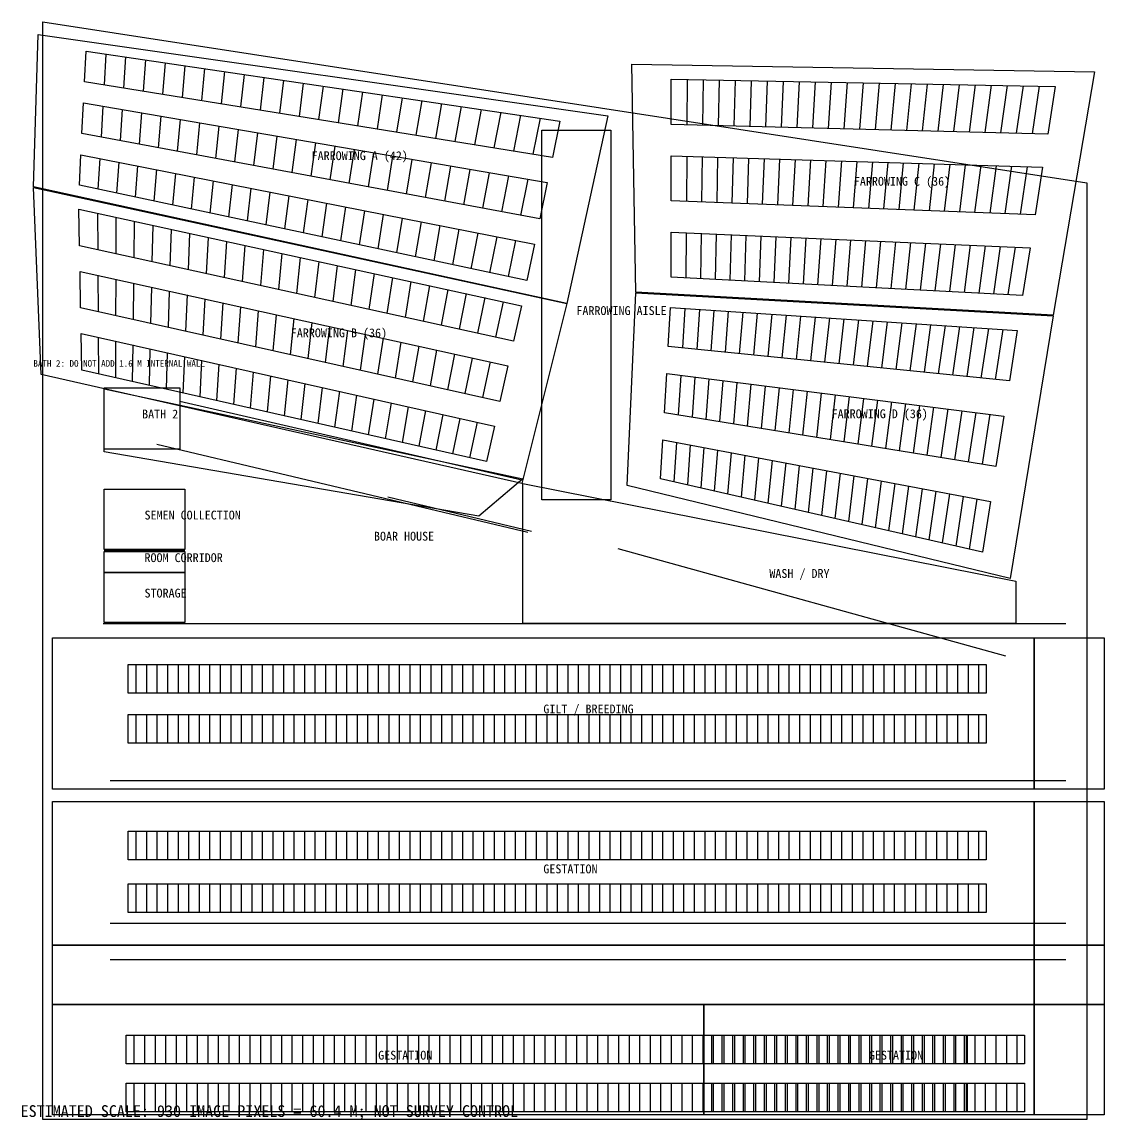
# Model space of a CAD drawing. Header units: metres. Extents: x 4 to 1071, y -628 to 659.
# Drawn here: x 4.1 to 77.5, y 3.8 to 78.3 of the extents above; entities that cross this region are included whole.
import ezdxf

# ---------------------------------------------------------------- set-up
doc = ezdxf.new("R2010")
doc.units = ezdxf.units.M
for name, color, linetype in [('CALIBRATION_NOTES', 1, 'Continuous'), ('FARROWING_SLOPE_REPAIR_V6919', 4, 'Continuous'), ('FARROWING_WALLS', 7, 'Continuous'), ('GESTATION_WALLS', 3, 'Continuous'), ('LABELS', 7, 'Continuous'), ('PASSAGES', 6, 'Continuous'), ('PEN_LAYOUT_REFERENCE', 9, 'Continuous'), ('ROOM_WALLS', 2, 'Continuous'), ('SITE_BOUNDARY', 8, 'Continuous')]:
    doc.layers.add(name, color=color, linetype=linetype)

msp = doc.modelspace()

# ---------------------------------------------------------------- linework, layer by layer
at = {"layer": 'FARROWING_SLOPE_REPAIR_V6919'}
for p, q in [((13.25184, 49.62944), (38.39136, 43.65312)), ((28.9072, 46.05664), (38.6512, 43.71808)), ((44.4976, 42.5488), (70.8064, 35.27328))]:
    msp.add_line(p, q, dxfattribs=at)
at = {"layer": 'FARROWING_WALLS'}
for points in [[(5.1957, 77.41591), (43.83871, 71.89548), (41.04602, 59.16602), (4.87097, 67.08946)], [(45.46237, 75.40258), (76.8314, 74.88301), (74.03871, 58.38667), (45.72215, 59.94538)], [(4.87097, 67.02452), (41.04602, 59.16602), (37.99355, 46.95613), (5.39054, 54.36)], [(45.72215, 59.88043), (74.03871, 58.32172), (71.11613, 40.52645), (45.13763, 46.82624)]]:
    msp.add_lwpolyline(points, close=True, dxfattribs=at)
at = {"layer": 'GESTATION_WALLS'}
for points in [[(9.61204, 37.47398), (74.88301, 37.47398)], [(10.06667, 26.8228), (74.88301, 26.8228)], [(10.06667, 17.14581), (74.88301, 17.14581)], [(10.06667, 14.67785), (74.88301, 14.67785)]]:
    msp.add_lwpolyline(points, dxfattribs=at)
for points in [[(6.16989, 36.49978), (72.73978, 36.49978), (72.73978, 26.23828), (6.16989, 26.23828)], [(6.16989, 25.39398), (72.73978, 25.39398), (72.73978, 15.65204), (6.16989, 15.65204)], [(6.16989, 11.62538), (50.33333, 11.62538), (50.33333, 4.15656), (6.16989, 4.15656)], [(50.33333, 11.62538), (72.73978, 11.62538), (72.73978, 4.15656), (50.33333, 4.15656)]]:
    msp.add_lwpolyline(points, close=True, dxfattribs=at)
at = {"layer": 'PASSAGES'}
for points in [[(39.35742, 70.92129), (44.03355, 70.92129), (44.03355, 45.85204), (39.35742, 45.85204)], [(38.05849, 46.95613), (71.50581, 40.33161), (71.50581, 37.47398), (38.05849, 37.47398)], [(72.73978, 36.49978), (77.48086, 36.49978), (77.48086, 26.23828), (72.73978, 26.23828)], [(72.73978, 25.39398), (77.48086, 25.39398), (77.48086, 15.65204), (72.73978, 15.65204)], [(6.16989, 15.65204), (72.73978, 15.65204), (72.73978, 11.62538), (6.16989, 11.62538)], [(72.73978, 11.62538), (77.48086, 11.62538), (77.48086, 4.15656), (72.73978, 4.15656)]]:
    msp.add_lwpolyline(points, close=True, dxfattribs=at)
for points in [[(9.67699, 42.34495), (15.13247, 42.34495)], [(9.67699, 40.91613), (15.13247, 40.91613)]]:
    msp.add_lwpolyline(points, dxfattribs=at)
at = {"layer": 'PEN_LAYOUT_REFERENCE'}
for p, q in [((9.78552, 76.08237), (9.66351, 73.99489)), ((11.12454, 75.88501), (10.98564, 73.78109)), ((12.46355, 75.68765), (12.30777, 73.56729)), ((13.80257, 75.49029), (13.6299, 73.35348)), ((15.14159, 75.29293), (14.95203, 73.13968)), ((16.4806, 75.09557), (16.27416, 72.92588)), ((17.81962, 74.89821), (17.59629, 72.71208)), ((19.15864, 74.70085), (18.91842, 72.49828)), ((20.49765, 74.50349), (20.24055, 72.28447)), ((21.83667, 74.30613), (21.56268, 72.07067)), ((23.17569, 74.10877), (22.88481, 71.85687)), ((24.5147, 73.91141), (24.20694, 71.64307)), ((49.21341, 74.3535), (49.19259, 71.2891)), ((50.29806, 74.33313), (50.25636, 71.26163)), ((51.38272, 74.31277), (51.32012, 71.23415)), ((52.46737, 74.2924), (52.38389, 71.20667)), ((53.55203, 74.27203), (53.44766, 71.1792)), ((54.63668, 74.25167), (54.51143, 71.15172)), ((55.72134, 74.2313), (55.5752, 71.12424)), ((56.80599, 74.21094), (56.63897, 71.09677)), ((57.89065, 74.19057), (57.70274, 71.06929)), ((58.9753, 74.1702), (58.76651, 71.04181)), ((60.05996, 74.14984), (59.83027, 71.01434)), ((61.14461, 74.12947), (60.89404, 70.98686)), ((62.22927, 74.1091), (61.95781, 70.95938)), ((63.31392, 74.08874), (63.02158, 70.93191)), ((64.39858, 74.06837), (64.08535, 70.90443)), ((65.48323, 74.048), (65.14912, 70.87695)), ((66.56789, 74.02764), (66.21289, 70.84948)), ((67.65254, 74.00727), (67.27666, 70.822)), ((68.7372, 73.9869), (68.34042, 70.79452)), ((69.82185, 73.96654), (69.40419, 70.76705)), ((70.90651, 73.94617), (70.46796, 70.73957)), ((71.99116, 73.92581), (71.53173, 70.71209)), ((73.07582, 73.90544), (72.5955, 70.68462)), ((25.85372, 73.71405), (25.52907, 71.42926)), ((27.19274, 73.51669), (26.8512, 71.21546)), ((28.53175, 73.31933), (28.17333, 71.00166)), ((29.87077, 73.12197), (29.49546, 70.78786)), ((9.57873, 72.54427), (9.45672, 70.45679)), ((10.88912, 72.31904), (10.75023, 70.21512)), ((31.20979, 72.92461), (30.81759, 70.57406)), ((32.5488, 72.72725), (32.13972, 70.36025)), ((33.88782, 72.52989), (33.46185, 70.14645)), ((35.22684, 72.33253), (34.78398, 69.93265)), ((12.19952, 72.09381), (12.04374, 69.97345)), ((13.50991, 71.86858), (13.33725, 69.73178)), ((14.82031, 71.64336), (14.63076, 69.49011)), ((36.56585, 72.13517), (36.10611, 69.71885)), ((37.90487, 71.93781), (37.42824, 69.50505)), ((39.24389, 71.74045), (38.75037, 69.29124)), ((16.1307, 71.41813), (15.92427, 69.24843)), ((17.4411, 71.1929), (17.21777, 69.00676)), ((18.7515, 70.96767), (18.51128, 68.76509)), ((20.06189, 70.74244), (19.80479, 68.52342)), ((21.37229, 70.51721), (21.0983, 68.28175)), ((22.68268, 70.29199), (22.39181, 68.04008)), ((23.99308, 70.06676), (23.68532, 67.79841)), ((25.30347, 69.84153), (24.97883, 67.55674)), ((26.61387, 69.6163), (26.27233, 67.31507)), ((27.92426, 69.39107), (27.56584, 67.0734)), ((9.37194, 69.00616), (9.24993, 66.91868)), ((10.65371, 68.75307), (10.51482, 66.64914)), ((29.23466, 69.16585), (28.85935, 66.83173)), ((30.54505, 68.94062), (30.15286, 66.59006)), ((31.85545, 68.71539), (31.44637, 66.34839)), ((49.17812, 69.15961), (49.15729, 66.09521)), ((50.22737, 69.12719), (50.18566, 66.05568)), ((51.27663, 69.09477), (51.21403, 66.01615)), ((52.32588, 69.06235), (52.2424, 65.97662)), ((53.37514, 69.02994), (53.27077, 65.9371)), ((54.42439, 68.99752), (54.29914, 65.89757)), ((55.47364, 68.9651), (55.32751, 65.85804)), ((56.5229, 68.93268), (56.35587, 65.81851)), ((57.57215, 68.90027), (57.38424, 65.77899)), ((58.62141, 68.86785), (58.41261, 65.73946)), ((59.67066, 68.83543), (59.44098, 65.69993)), ((60.71992, 68.80301), (60.46935, 65.6604)), ((61.76917, 68.77059), (61.49772, 65.62087)), ((62.81843, 68.73818), (62.52609, 65.58135)), ((63.86768, 68.70576), (63.55445, 65.54182)), ((64.91694, 68.67334), (64.58282, 65.50229)), ((65.96619, 68.64092), (65.61119, 65.46276)), ((67.01545, 68.60851), (66.63956, 65.42324)), ((68.0647, 68.57609), (67.66793, 65.38371)), ((69.11396, 68.54367), (68.6963, 65.34418)), ((70.16321, 68.51125), (69.72467, 65.30465)), ((11.93549, 68.49997), (11.77971, 66.37961)), ((13.21726, 68.24688), (13.04459, 66.11007)), ((14.49903, 67.99378), (14.30948, 65.84053)), ((33.16584, 68.49016), (32.73988, 66.10672)), ((34.47624, 68.26493), (34.03339, 65.86505)), ((35.78663, 68.0397), (35.32689, 65.62338)), ((37.09703, 67.81448), (36.6204, 65.38171)), ((71.21246, 68.47884), (70.75303, 65.26513)), ((72.26172, 68.44642), (71.7814, 65.2256)), ((15.78081, 67.74068), (15.57437, 65.57099)), ((17.06258, 67.48759), (16.83925, 65.30145)), ((18.34435, 67.23449), (18.10414, 65.03191)), ((38.40742, 67.58925), (37.91391, 65.14004)), ((19.62613, 66.98139), (19.36903, 64.76237)), ((20.9079, 66.7283), (20.63392, 64.49283)), ((22.18968, 66.4752), (21.8988, 64.2233)), ((23.47145, 66.2221), (23.16369, 63.95376)), ((24.75322, 65.96901), (24.42858, 63.68422)), ((26.035, 65.71591), (25.69346, 63.41468)), ((9.21024, 65.2845), (9.22827, 62.80452)), ((10.46096, 65.01209), (10.45455, 62.53522)), ((27.31677, 65.46281), (26.95835, 63.14514)), ((28.59854, 65.20972), (28.22324, 62.8756)), ((29.88032, 64.95662), (29.48813, 62.60606)), ((11.71168, 64.73968), (11.68083, 62.26592)), ((12.9624, 64.46727), (12.90711, 61.99663)), ((14.21312, 64.19486), (14.13338, 61.72733)), ((31.16209, 64.70353), (30.75301, 62.33653)), ((32.44387, 64.45043), (32.0179, 62.06699)), ((33.72564, 64.19733), (33.28279, 61.79745)), ((15.46384, 63.92246), (15.35966, 61.45803)), ((16.71456, 63.65005), (16.58594, 61.18873)), ((17.96528, 63.37764), (17.81222, 60.91944)), ((35.00741, 63.94424), (34.54767, 61.52791)), ((36.28919, 63.69114), (35.81256, 61.25837)), ((37.57096, 63.43804), (37.07745, 60.98883)), ((49.14282, 63.96571), (49.122, 60.90131)), ((50.15668, 63.92124), (50.11497, 60.84973)), ((51.17053, 63.87677), (51.10794, 60.79816)), ((52.18439, 63.8323), (52.10091, 60.74658)), ((53.19824, 63.78784), (53.09388, 60.695)), ((54.2121, 63.74337), (54.08684, 60.64342)), ((55.22595, 63.6989), (55.07981, 60.59184)), ((56.23981, 63.65443), (56.07278, 60.54026)), ((57.25366, 63.60996), (57.06575, 60.48868)), ((58.26751, 63.56549), (58.05872, 60.4371)), ((59.28137, 63.52102), (59.05169, 60.38552)), ((60.29522, 63.47656), (60.04465, 60.33395)), ((61.30908, 63.43209), (61.03762, 60.28237)), ((62.32293, 63.38762), (62.03059, 60.23079)), ((63.33679, 63.34315), (63.02356, 60.17921)), ((64.35064, 63.29868), (64.01653, 60.12763)), ((19.216, 63.10523), (19.0385, 60.65014)), ((20.46672, 62.83282), (20.26478, 60.38084)), ((21.71744, 62.56041), (21.49105, 60.11154)), ((65.3645, 63.25421), (65.0095, 60.07605)), ((66.37835, 63.20974), (66.00246, 60.02447)), ((67.39221, 63.16527), (66.99543, 59.97289)), ((68.40606, 63.12081), (67.9884, 59.92131)), ((69.41991, 63.07634), (68.98137, 59.86974)), ((70.43377, 63.03187), (69.97434, 59.81816)), ((71.44762, 62.9874), (70.96731, 59.76658)), ((22.96816, 62.288), (22.71733, 59.84224)), ((24.21888, 62.0156), (23.94361, 59.57295)), ((9.2408, 61.08115), (9.25883, 58.60117)), ((25.4696, 61.74319), (25.16989, 59.30365)), ((26.72032, 61.47078), (26.39617, 59.03435)), ((27.97104, 61.19837), (27.62245, 58.76505)), ((10.45009, 60.81401), (10.44368, 58.33714)), ((11.65939, 60.54687), (11.62853, 58.07312)), ((29.22176, 60.92596), (28.84872, 58.49576)), ((30.47248, 60.65355), (30.075, 58.22646)), ((31.72319, 60.38115), (31.30128, 57.95716)), ((12.86868, 60.27974), (12.81339, 57.80909)), ((14.07797, 60.0126), (13.99824, 57.54507)), ((15.28727, 59.74547), (15.18309, 57.28104)), ((32.97391, 60.10874), (32.52756, 57.68786)), ((34.22463, 59.83633), (33.75384, 57.41857)), ((16.49656, 59.47833), (16.36794, 57.01702)), ((17.70586, 59.21119), (17.5528, 56.75299)), ((18.91515, 58.94406), (18.73765, 56.48896)), ((35.47535, 59.56392), (34.98012, 57.14927)), ((36.72607, 59.29151), (36.20639, 56.87997)), ((49.05948, 58.83097), (48.88944, 56.15195)), ((20.12444, 58.67692), (19.9225, 56.22494)), ((21.33374, 58.40979), (21.10735, 55.96091)), ((22.54303, 58.14265), (22.29221, 55.69689)), ((50.03951, 58.7663), (49.85347, 56.05484)), ((51.01954, 58.70162), (50.8175, 55.95772)), ((51.99957, 58.63694), (51.78153, 55.8606)), ((52.97959, 58.57227), (52.74557, 55.76349)), ((53.95962, 58.50759), (53.7096, 55.66637)), ((54.93965, 58.44291), (54.67363, 55.56925)), ((55.91968, 58.37824), (55.63766, 55.47214)), ((56.89971, 58.31356), (56.60169, 55.37502)), ((57.87974, 58.24888), (57.56572, 55.2779)), ((58.85976, 58.18421), (58.52975, 55.18078)), ((59.83979, 58.11953), (59.49378, 55.08367)), ((23.75232, 57.87551), (23.47706, 55.43286)), ((24.96162, 57.60838), (24.66191, 55.16884)), ((26.17091, 57.34124), (25.84676, 54.90481)), ((60.81982, 58.05485), (60.45781, 54.98655)), ((61.79985, 57.99017), (61.42184, 54.88943)), ((62.77988, 57.9255), (62.38587, 54.79232)), ((63.75991, 57.86082), (63.3499, 54.6952)), ((64.73994, 57.79614), (64.31393, 54.59808)), ((65.71996, 57.73147), (65.27796, 54.50096)), ((66.69999, 57.66679), (66.24199, 54.40385)), ((67.68002, 57.60211), (67.20602, 54.30673)), ((68.66005, 57.53744), (68.17005, 54.20961)), ((69.64008, 57.47276), (69.13408, 54.1125)), ((70.62011, 57.40808), (70.09812, 54.01538)), ((9.27136, 56.87779), (9.28938, 54.39782)), ((10.43922, 56.61593), (10.43281, 54.13906)), ((27.38021, 57.07411), (27.03162, 54.64079)), ((28.5895, 56.80697), (28.21647, 54.37676)), ((11.60709, 56.35407), (11.57624, 53.88031)), ((12.77496, 56.0922), (12.71966, 53.62156)), ((29.79879, 56.53983), (29.40132, 54.11274)), ((31.00809, 56.2727), (30.58617, 53.84871)), ((32.21738, 56.00556), (31.77103, 53.58469)), ((13.94283, 55.83034), (13.86309, 53.3628)), ((15.1107, 55.56847), (15.00652, 53.10405)), ((16.27856, 55.30661), (16.14994, 52.8453)), ((33.42667, 55.73843), (32.95588, 53.32066)), ((34.63597, 55.47129), (34.14073, 53.05664)), ((35.84526, 55.20415), (35.32558, 52.79261)), ((17.44643, 55.04475), (17.29337, 52.58654)), ((18.6143, 54.78288), (18.4368, 52.32779)), ((19.78217, 54.52102), (19.58023, 52.06904)), ((20.95004, 54.25916), (20.72365, 51.81029)), ((22.1179, 53.99729), (21.86708, 51.55153)), ((23.28577, 53.73543), (23.01051, 51.29278)), ((48.77128, 54.29026), (48.60124, 51.61124)), ((49.7242, 54.1706), (49.53816, 51.45914)), ((50.67711, 54.05094), (50.47508, 51.30704)), ((51.63002, 53.93128), (51.41199, 51.15494)), ((52.58294, 53.81162), (52.34891, 51.00284)), ((53.53585, 53.69196), (53.28582, 50.85074)), ((24.45364, 53.47357), (24.15393, 51.03403)), ((25.62151, 53.2117), (25.29736, 50.77527)), ((26.78938, 52.94984), (26.44079, 50.51652)), ((54.48876, 53.5723), (54.22274, 50.69864)), ((55.44168, 53.45264), (55.15965, 50.54654)), ((56.39459, 53.33298), (56.09657, 50.39444)), ((57.3475, 53.21332), (57.03348, 50.24234)), ((58.30042, 53.09366), (57.9704, 50.09024)), ((59.25333, 52.974), (58.90731, 49.93814)), ((27.95724, 52.68797), (27.58421, 50.25777)), ((29.12511, 52.42611), (28.72764, 49.99902)), ((30.29298, 52.16425), (29.87107, 49.74026)), ((60.20624, 52.85434), (59.84423, 49.78604)), ((61.15916, 52.73468), (60.78115, 49.63394)), ((62.11207, 52.61502), (61.71806, 49.48184)), ((63.06498, 52.49536), (62.65498, 49.32974)), ((64.0179, 52.3757), (63.59189, 49.17764)), ((64.97081, 52.25604), (64.52881, 49.02554)), ((65.92372, 52.13638), (65.46572, 48.87344)), ((31.46085, 51.90238), (31.01449, 49.48151)), ((32.62872, 51.64052), (32.15792, 49.22276)), ((66.87664, 52.01672), (66.40264, 48.72134)), ((67.82955, 51.89706), (67.33955, 48.56924)), ((68.78246, 51.7774), (68.27647, 48.41713)), ((69.73538, 51.65774), (69.21339, 48.26503)), ((33.79658, 51.37866), (33.30135, 48.964)), ((34.96445, 51.11679), (34.44477, 48.70525)), ((48.48308, 49.74955), (48.31305, 47.07053)), ((49.40888, 49.57491), (49.22285, 46.86345)), ((50.33468, 49.40026), (50.13265, 46.65636)), ((51.26048, 49.22562), (51.04245, 46.44928)), ((52.18628, 49.05098), (51.95225, 46.2422)), ((53.11207, 48.87633), (52.86205, 46.03511)), ((54.03787, 48.70169), (53.77185, 45.82803)), ((54.96367, 48.52705), (54.68165, 45.62095)), ((55.88947, 48.3524), (55.59145, 45.41386)), ((56.81527, 48.17776), (56.50125, 45.20678)), ((57.74107, 48.00312), (57.41105, 44.99969)), ((58.66686, 47.82847), (58.32085, 44.79261)), ((59.59266, 47.65383), (59.23065, 44.58553)), ((60.51846, 47.47919), (60.14045, 44.37844)), ((61.44426, 47.30454), (61.05025, 44.17136)), ((62.37006, 47.1299), (61.96005, 43.96428)), ((63.29586, 46.95525), (62.86985, 43.75719)), ((64.22165, 46.78061), (63.77965, 43.55011)), ((65.14745, 46.60597), (64.68945, 43.34302)), ((66.07325, 46.43132), (65.59925, 43.13594)), ((66.99905, 46.25668), (66.50905, 42.92886)), ((67.92485, 46.08204), (67.41885, 42.72177)), ((68.85065, 45.90739), (68.32865, 42.51469)), ((11.82022, 34.68129), (11.82022, 32.7329)), ((12.53462, 34.68129), (12.53462, 32.7329)), ((13.24903, 34.68129), (13.24903, 32.7329)), ((13.96344, 34.68129), (13.96344, 32.7329)), ((14.67785, 34.68129), (14.67785, 32.7329)), ((15.39226, 34.68129), (15.39226, 32.7329)), ((16.10667, 34.68129), (16.10667, 32.7329)), ((16.82108, 34.68129), (16.82108, 32.7329)), ((17.53548, 34.68129), (17.53548, 32.7329)), ((18.24989, 34.68129), (18.24989, 32.7329)), ((18.9643, 34.68129), (18.9643, 32.7329)), ((19.67871, 34.68129), (19.67871, 32.7329)), ((20.39312, 34.68129), (20.39312, 32.7329)), ((21.10753, 34.68129), (21.10753, 32.7329)), ((21.82194, 34.68129), (21.82194, 32.7329)), ((22.53634, 34.68129), (22.53634, 32.7329)), ((23.25075, 34.68129), (23.25075, 32.7329)), ((23.96516, 34.68129), (23.96516, 32.7329)), ((24.67957, 34.68129), (24.67957, 32.7329)), ((25.39398, 34.68129), (25.39398, 32.7329)), ((26.10839, 34.68129), (26.10839, 32.7329)), ((26.8228, 34.68129), (26.8228, 32.7329)), ((27.5372, 34.68129), (27.5372, 32.7329)), ((28.25161, 34.68129), (28.25161, 32.7329)), ((28.96602, 34.68129), (28.96602, 32.7329)), ((29.68043, 34.68129), (29.68043, 32.7329)), ((30.39484, 34.68129), (30.39484, 32.7329)), ((31.10925, 34.68129), (31.10925, 32.7329)), ((31.82366, 34.68129), (31.82366, 32.7329)), ((32.53806, 34.68129), (32.53806, 32.7329)), ((33.25247, 34.68129), (33.25247, 32.7329)), ((33.96688, 34.68129), (33.96688, 32.7329)), ((34.68129, 34.68129), (34.68129, 32.7329)), ((35.3957, 34.68129), (35.3957, 32.7329)), ((36.11011, 34.68129), (36.11011, 32.7329)), ((36.82452, 34.68129), (36.82452, 32.7329)), ((37.53892, 34.68129), (37.53892, 32.7329)), ((38.25333, 34.68129), (38.25333, 32.7329)), ((38.96774, 34.68129), (38.96774, 32.7329)), ((39.68215, 34.68129), (39.68215, 32.7329)), ((40.39656, 34.68129), (40.39656, 32.7329)), ((41.11097, 34.68129), (41.11097, 32.7329)), ((41.82538, 34.68129), (41.82538, 32.7329)), ((42.53978, 34.68129), (42.53978, 32.7329)), ((43.25419, 34.68129), (43.25419, 32.7329)), ((43.9686, 34.68129), (43.9686, 32.7329)), ((44.68301, 34.68129), (44.68301, 32.7329)), ((45.39742, 34.68129), (45.39742, 32.7329)), ((46.11183, 34.68129), (46.11183, 32.7329)), ((46.82624, 34.68129), (46.82624, 32.7329)), ((47.54065, 34.68129), (47.54065, 32.7329)), ((48.25505, 34.68129), (48.25505, 32.7329)), ((48.96946, 34.68129), (48.96946, 32.7329)), ((49.68387, 34.68129), (49.68387, 32.7329)), ((50.39828, 34.68129), (50.39828, 32.7329)), ((51.11269, 34.68129), (51.11269, 32.7329)), ((51.8271, 34.68129), (51.8271, 32.7329)), ((52.54151, 34.68129), (52.54151, 32.7329)), ((53.25591, 34.68129), (53.25591, 32.7329)), ((53.97032, 34.68129), (53.97032, 32.7329)), ((54.68473, 34.68129), (54.68473, 32.7329)), ((55.39914, 34.68129), (55.39914, 32.7329)), ((56.11355, 34.68129), (56.11355, 32.7329)), ((56.82796, 34.68129), (56.82796, 32.7329)), ((57.54237, 34.68129), (57.54237, 32.7329)), ((58.25677, 34.68129), (58.25677, 32.7329)), ((58.97118, 34.68129), (58.97118, 32.7329)), ((59.68559, 34.68129), (59.68559, 32.7329)), ((60.4, 34.68129), (60.4, 32.7329)), ((61.11441, 34.68129), (61.11441, 32.7329)), ((61.82882, 34.68129), (61.82882, 32.7329)), ((62.54323, 34.68129), (62.54323, 32.7329)), ((63.25763, 34.68129), (63.25763, 32.7329)), ((63.97204, 34.68129), (63.97204, 32.7329)), ((64.68645, 34.68129), (64.68645, 32.7329)), ((65.40086, 34.68129), (65.40086, 32.7329)), ((66.11527, 34.68129), (66.11527, 32.7329)), ((66.82968, 34.68129), (66.82968, 32.7329)), ((67.54409, 34.68129), (67.54409, 32.7329)), ((68.25849, 34.68129), (68.25849, 32.7329)), ((68.9729, 34.68129), (68.9729, 32.7329)), ((11.82022, 31.30409), (11.82022, 29.3557)), ((12.53462, 31.30409), (12.53462, 29.3557)), ((13.24903, 31.30409), (13.24903, 29.3557)), ((13.96344, 31.30409), (13.96344, 29.3557)), ((14.67785, 31.30409), (14.67785, 29.3557)), ((15.39226, 31.30409), (15.39226, 29.3557)), ((16.10667, 31.30409), (16.10667, 29.3557)), ((16.82108, 31.30409), (16.82108, 29.3557)), ((17.53548, 31.30409), (17.53548, 29.3557)), ((18.24989, 31.30409), (18.24989, 29.3557)), ((18.9643, 31.30409), (18.9643, 29.3557)), ((19.67871, 31.30409), (19.67871, 29.3557)), ((20.39312, 31.30409), (20.39312, 29.3557)), ((21.10753, 31.30409), (21.10753, 29.3557)), ((21.82194, 31.30409), (21.82194, 29.3557)), ((22.53634, 31.30409), (22.53634, 29.3557)), ((23.25075, 31.30409), (23.25075, 29.3557)), ((23.96516, 31.30409), (23.96516, 29.3557)), ((24.67957, 31.30409), (24.67957, 29.3557)), ((25.39398, 31.30409), (25.39398, 29.3557)), ((26.10839, 31.30409), (26.10839, 29.3557)), ((26.8228, 31.30409), (26.8228, 29.3557)), ((27.5372, 31.30409), (27.5372, 29.3557)), ((28.25161, 31.30409), (28.25161, 29.3557)), ((28.96602, 31.30409), (28.96602, 29.3557)), ((29.68043, 31.30409), (29.68043, 29.3557)), ((30.39484, 31.30409), (30.39484, 29.3557)), ((31.10925, 31.30409), (31.10925, 29.3557)), ((31.82366, 31.30409), (31.82366, 29.3557)), ((32.53806, 31.30409), (32.53806, 29.3557)), ((33.25247, 31.30409), (33.25247, 29.3557)), ((33.96688, 31.30409), (33.96688, 29.3557)), ((34.68129, 31.30409), (34.68129, 29.3557)), ((35.3957, 31.30409), (35.3957, 29.3557)), ((36.11011, 31.30409), (36.11011, 29.3557)), ((36.82452, 31.30409), (36.82452, 29.3557)), ((37.53892, 31.30409), (37.53892, 29.3557)), ((38.25333, 31.30409), (38.25333, 29.3557)), ((38.96774, 31.30409), (38.96774, 29.3557)), ((39.68215, 31.30409), (39.68215, 29.3557)), ((40.39656, 31.30409), (40.39656, 29.3557)), ((41.11097, 31.30409), (41.11097, 29.3557)), ((41.82538, 31.30409), (41.82538, 29.3557)), ((42.53978, 31.30409), (42.53978, 29.3557)), ((43.25419, 31.30409), (43.25419, 29.3557)), ((43.9686, 31.30409), (43.9686, 29.3557)), ((44.68301, 31.30409), (44.68301, 29.3557)), ((45.39742, 31.30409), (45.39742, 29.3557)), ((46.11183, 31.30409), (46.11183, 29.3557)), ((46.82624, 31.30409), (46.82624, 29.3557)), ((47.54065, 31.30409), (47.54065, 29.3557)), ((48.25505, 31.30409), (48.25505, 29.3557)), ((48.96946, 31.30409), (48.96946, 29.3557)), ((49.68387, 31.30409), (49.68387, 29.3557)), ((50.39828, 31.30409), (50.39828, 29.3557)), ((51.11269, 31.30409), (51.11269, 29.3557)), ((51.8271, 31.30409), (51.8271, 29.3557)), ((52.54151, 31.30409), (52.54151, 29.3557)), ((53.25591, 31.30409), (53.25591, 29.3557)), ((53.97032, 31.30409), (53.97032, 29.3557)), ((54.68473, 31.30409), (54.68473, 29.3557)), ((55.39914, 31.30409), (55.39914, 29.3557)), ((56.11355, 31.30409), (56.11355, 29.3557)), ((56.82796, 31.30409), (56.82796, 29.3557)), ((57.54237, 31.30409), (57.54237, 29.3557)), ((58.25677, 31.30409), (58.25677, 29.3557)), ((58.97118, 31.30409), (58.97118, 29.3557)), ((59.68559, 31.30409), (59.68559, 29.3557)), ((60.4, 31.30409), (60.4, 29.3557)), ((61.11441, 31.30409), (61.11441, 29.3557)), ((61.82882, 31.30409), (61.82882, 29.3557)), ((62.54323, 31.30409), (62.54323, 29.3557)), ((63.25763, 31.30409), (63.25763, 29.3557)), ((63.97204, 31.30409), (63.97204, 29.3557)), ((64.68645, 31.30409), (64.68645, 29.3557)), ((65.40086, 31.30409), (65.40086, 29.3557)), ((66.11527, 31.30409), (66.11527, 29.3557)), ((66.82968, 31.30409), (66.82968, 29.3557)), ((67.54409, 31.30409), (67.54409, 29.3557)), ((68.25849, 31.30409), (68.25849, 29.3557)), ((68.9729, 31.30409), (68.9729, 29.3557)), ((11.82022, 23.38065), (11.82022, 21.43226)), ((12.53462, 23.38065), (12.53462, 21.43226)), ((13.24903, 23.38065), (13.24903, 21.43226)), ((13.96344, 23.38065), (13.96344, 21.43226)), ((14.67785, 23.38065), (14.67785, 21.43226)), ((15.39226, 23.38065), (15.39226, 21.43226)), ((16.10667, 23.38065), (16.10667, 21.43226)), ((16.82108, 23.38065), (16.82108, 21.43226)), ((17.53548, 23.38065), (17.53548, 21.43226)), ((18.24989, 23.38065), (18.24989, 21.43226)), ((18.9643, 23.38065), (18.9643, 21.43226)), ((19.67871, 23.38065), (19.67871, 21.43226)), ((20.39312, 23.38065), (20.39312, 21.43226)), ((21.10753, 23.38065), (21.10753, 21.43226)), ((21.82194, 23.38065), (21.82194, 21.43226)), ((22.53634, 23.38065), (22.53634, 21.43226)), ((23.25075, 23.38065), (23.25075, 21.43226)), ((23.96516, 23.38065), (23.96516, 21.43226)), ((24.67957, 23.38065), (24.67957, 21.43226)), ((25.39398, 23.38065), (25.39398, 21.43226)), ((26.10839, 23.38065), (26.10839, 21.43226)), ((26.8228, 23.38065), (26.8228, 21.43226)), ((27.5372, 23.38065), (27.5372, 21.43226)), ((28.25161, 23.38065), (28.25161, 21.43226)), ((28.96602, 23.38065), (28.96602, 21.43226)), ((29.68043, 23.38065), (29.68043, 21.43226)), ((30.39484, 23.38065), (30.39484, 21.43226)), ((31.10925, 23.38065), (31.10925, 21.43226)), ((31.82366, 23.38065), (31.82366, 21.43226)), ((32.53806, 23.38065), (32.53806, 21.43226)), ((33.25247, 23.38065), (33.25247, 21.43226)), ((33.96688, 23.38065), (33.96688, 21.43226)), ((34.68129, 23.38065), (34.68129, 21.43226)), ((35.3957, 23.38065), (35.3957, 21.43226)), ((36.11011, 23.38065), (36.11011, 21.43226)), ((36.82452, 23.38065), (36.82452, 21.43226)), ((37.53892, 23.38065), (37.53892, 21.43226)), ((38.25333, 23.38065), (38.25333, 21.43226)), ((38.96774, 23.38065), (38.96774, 21.43226)), ((39.68215, 23.38065), (39.68215, 21.43226)), ((40.39656, 23.38065), (40.39656, 21.43226)), ((41.11097, 23.38065), (41.11097, 21.43226)), ((41.82538, 23.38065), (41.82538, 21.43226)), ((42.53978, 23.38065), (42.53978, 21.43226)), ((43.25419, 23.38065), (43.25419, 21.43226)), ((43.9686, 23.38065), (43.9686, 21.43226)), ((44.68301, 23.38065), (44.68301, 21.43226)), ((45.39742, 23.38065), (45.39742, 21.43226)), ((46.11183, 23.38065), (46.11183, 21.43226)), ((46.82624, 23.38065), (46.82624, 21.43226)), ((47.54065, 23.38065), (47.54065, 21.43226)), ((48.25505, 23.38065), (48.25505, 21.43226)), ((48.96946, 23.38065), (48.96946, 21.43226)), ((49.68387, 23.38065), (49.68387, 21.43226)), ((50.39828, 23.38065), (50.39828, 21.43226)), ((51.11269, 23.38065), (51.11269, 21.43226)), ((51.8271, 23.38065), (51.8271, 21.43226)), ((52.54151, 23.38065), (52.54151, 21.43226)), ((53.25591, 23.38065), (53.25591, 21.43226)), ((53.97032, 23.38065), (53.97032, 21.43226)), ((54.68473, 23.38065), (54.68473, 21.43226)), ((55.39914, 23.38065), (55.39914, 21.43226)), ((56.11355, 23.38065), (56.11355, 21.43226)), ((56.82796, 23.38065), (56.82796, 21.43226)), ((57.54237, 23.38065), (57.54237, 21.43226)), ((58.25677, 23.38065), (58.25677, 21.43226)), ((58.97118, 23.38065), (58.97118, 21.43226)), ((59.68559, 23.38065), (59.68559, 21.43226)), ((60.4, 23.38065), (60.4, 21.43226)), ((61.11441, 23.38065), (61.11441, 21.43226)), ((61.82882, 23.38065), (61.82882, 21.43226)), ((62.54323, 23.38065), (62.54323, 21.43226)), ((63.25763, 23.38065), (63.25763, 21.43226)), ((63.97204, 23.38065), (63.97204, 21.43226)), ((64.68645, 23.38065), (64.68645, 21.43226)), ((65.40086, 23.38065), (65.40086, 21.43226)), ((66.11527, 23.38065), (66.11527, 21.43226)), ((66.82968, 23.38065), (66.82968, 21.43226)), ((67.54409, 23.38065), (67.54409, 21.43226)), ((68.25849, 23.38065), (68.25849, 21.43226)), ((68.9729, 23.38065), (68.9729, 21.43226)), ((11.82022, 19.8086), (11.82022, 17.86022)), ((12.53462, 19.8086), (12.53462, 17.86022)), ((13.24903, 19.8086), (13.24903, 17.86022)), ((13.96344, 19.8086), (13.96344, 17.86022)), ((14.67785, 19.8086), (14.67785, 17.86022)), ((15.39226, 19.8086), (15.39226, 17.86022)), ((16.10667, 19.8086), (16.10667, 17.86022)), ((16.82108, 19.8086), (16.82108, 17.86022)), ((17.53548, 19.8086), (17.53548, 17.86022)), ((18.24989, 19.8086), (18.24989, 17.86022)), ((18.9643, 19.8086), (18.9643, 17.86022)), ((19.67871, 19.8086), (19.67871, 17.86022)), ((20.39312, 19.8086), (20.39312, 17.86022)), ((21.10753, 19.8086), (21.10753, 17.86022)), ((21.82194, 19.8086), (21.82194, 17.86022)), ((22.53634, 19.8086), (22.53634, 17.86022)), ((23.25075, 19.8086), (23.25075, 17.86022)), ((23.96516, 19.8086), (23.96516, 17.86022)), ((24.67957, 19.8086), (24.67957, 17.86022)), ((25.39398, 19.8086), (25.39398, 17.86022)), ((26.10839, 19.8086), (26.10839, 17.86022)), ((26.8228, 19.8086), (26.8228, 17.86022)), ((27.5372, 19.8086), (27.5372, 17.86022)), ((28.25161, 19.8086), (28.25161, 17.86022)), ((28.96602, 19.8086), (28.96602, 17.86022)), ((29.68043, 19.8086), (29.68043, 17.86022)), ((30.39484, 19.8086), (30.39484, 17.86022)), ((31.10925, 19.8086), (31.10925, 17.86022)), ((31.82366, 19.8086), (31.82366, 17.86022)), ((32.53806, 19.8086), (32.53806, 17.86022)), ((33.25247, 19.8086), (33.25247, 17.86022)), ((33.96688, 19.8086), (33.96688, 17.86022)), ((34.68129, 19.8086), (34.68129, 17.86022)), ((35.3957, 19.8086), (35.3957, 17.86022)), ((36.11011, 19.8086), (36.11011, 17.86022)), ((36.82452, 19.8086), (36.82452, 17.86022)), ((37.53892, 19.8086), (37.53892, 17.86022)), ((38.25333, 19.8086), (38.25333, 17.86022)), ((38.96774, 19.8086), (38.96774, 17.86022)), ((39.68215, 19.8086), (39.68215, 17.86022)), ((40.39656, 19.8086), (40.39656, 17.86022)), ((41.11097, 19.8086), (41.11097, 17.86022)), ((41.82538, 19.8086), (41.82538, 17.86022)), ((42.53978, 19.8086), (42.53978, 17.86022)), ((43.25419, 19.8086), (43.25419, 17.86022)), ((43.9686, 19.8086), (43.9686, 17.86022)), ((44.68301, 19.8086), (44.68301, 17.86022)), ((45.39742, 19.8086), (45.39742, 17.86022)), ((46.11183, 19.8086), (46.11183, 17.86022)), ((46.82624, 19.8086), (46.82624, 17.86022)), ((47.54065, 19.8086), (47.54065, 17.86022)), ((48.25505, 19.8086), (48.25505, 17.86022)), ((48.96946, 19.8086), (48.96946, 17.86022)), ((49.68387, 19.8086), (49.68387, 17.86022)), ((50.39828, 19.8086), (50.39828, 17.86022)), ((51.11269, 19.8086), (51.11269, 17.86022)), ((51.8271, 19.8086), (51.8271, 17.86022)), ((52.54151, 19.8086), (52.54151, 17.86022)), ((53.25591, 19.8086), (53.25591, 17.86022)), ((53.97032, 19.8086), (53.97032, 17.86022)), ((54.68473, 19.8086), (54.68473, 17.86022)), ((55.39914, 19.8086), (55.39914, 17.86022)), ((56.11355, 19.8086), (56.11355, 17.86022)), ((56.82796, 19.8086), (56.82796, 17.86022)), ((57.54237, 19.8086), (57.54237, 17.86022)), ((58.25677, 19.8086), (58.25677, 17.86022)), ((58.97118, 19.8086), (58.97118, 17.86022)), ((59.68559, 19.8086), (59.68559, 17.86022)), ((60.4, 19.8086), (60.4, 17.86022)), ((61.11441, 19.8086), (61.11441, 17.86022)), ((61.82882, 19.8086), (61.82882, 17.86022)), ((62.54323, 19.8086), (62.54323, 17.86022)), ((63.25763, 19.8086), (63.25763, 17.86022)), ((63.97204, 19.8086), (63.97204, 17.86022)), ((64.68645, 19.8086), (64.68645, 17.86022)), ((65.40086, 19.8086), (65.40086, 17.86022)), ((66.11527, 19.8086), (66.11527, 17.86022)), ((66.82968, 19.8086), (66.82968, 17.86022)), ((67.54409, 19.8086), (67.54409, 17.86022)), ((68.25849, 19.8086), (68.25849, 17.86022)), ((68.9729, 19.8086), (68.9729, 17.86022)), ((11.69032, 9.5471), (11.69032, 7.59871)), ((12.40473, 9.5471), (12.40473, 7.59871)), ((13.11914, 9.5471), (13.11914, 7.59871)), ((13.83355, 9.5471), (13.83355, 7.59871)), ((14.54796, 9.5471), (14.54796, 7.59871)), ((15.26237, 9.5471), (15.26237, 7.59871)), ((15.97677, 9.5471), (15.97677, 7.59871)), ((16.69118, 9.5471), (16.69118, 7.59871)), ((17.40559, 9.5471), (17.40559, 7.59871)), ((18.12, 9.5471), (18.12, 7.59871)), ((18.83441, 9.5471), (18.83441, 7.59871)), ((19.54882, 9.5471), (19.54882, 7.59871)), ((20.26323, 9.5471), (20.26323, 7.59871)), ((20.97763, 9.5471), (20.97763, 7.59871)), ((21.69204, 9.5471), (21.69204, 7.59871)), ((22.40645, 9.5471), (22.40645, 7.59871)), ((23.12086, 9.5471), (23.12086, 7.59871)), ((23.83527, 9.5471), (23.83527, 7.59871)), ((24.54968, 9.5471), (24.54968, 7.59871)), ((25.26409, 9.5471), (25.26409, 7.59871)), ((25.97849, 9.5471), (25.97849, 7.59871)), ((26.6929, 9.5471), (26.6929, 7.59871)), ((27.40731, 9.5471), (27.40731, 7.59871)), ((28.12172, 9.5471), (28.12172, 7.59871)), ((28.83613, 9.5471), (28.83613, 7.59871)), ((29.55054, 9.5471), (29.55054, 7.59871)), ((30.26495, 9.5471), (30.26495, 7.59871)), ((30.97935, 9.5471), (30.97935, 7.59871)), ((31.69376, 9.5471), (31.69376, 7.59871)), ((32.40817, 9.5471), (32.40817, 7.59871)), ((33.12258, 9.5471), (33.12258, 7.59871)), ((33.83699, 9.5471), (33.83699, 7.59871)), ((34.5514, 9.5471), (34.5514, 7.59871)), ((35.26581, 9.5471), (35.26581, 7.59871)), ((35.98022, 9.5471), (35.98022, 7.59871)), ((36.69462, 9.5471), (36.69462, 7.59871)), ((37.40903, 9.5471), (37.40903, 7.59871)), ((38.12344, 9.5471), (38.12344, 7.59871)), ((38.83785, 9.5471), (38.83785, 7.59871)), ((39.55226, 9.5471), (39.55226, 7.59871)), ((40.26667, 9.5471), (40.26667, 7.59871)), ((40.98108, 9.5471), (40.98108, 7.59871)), ((41.69548, 9.5471), (41.69548, 7.59871)), ((42.40989, 9.5471), (42.40989, 7.59871)), ((43.1243, 9.5471), (43.1243, 7.59871)), ((43.83871, 9.5471), (43.83871, 7.59871)), ((44.55312, 9.5471), (44.55312, 7.59871)), ((45.26753, 9.5471), (45.26753, 7.59871)), ((45.98194, 9.5471), (45.98194, 7.59871)), ((46.69634, 9.5471), (46.69634, 7.59871)), ((47.41075, 9.5471), (47.41075, 7.59871)), ((48.12516, 9.5471), (48.12516, 7.59871)), ((48.83957, 9.5471), (48.83957, 7.59871)), ((49.55398, 9.5471), (49.55398, 7.59871)), ((50.26839, 9.5471), (50.26839, 7.59871)), ((50.8529, 9.5471), (50.8529, 7.59871)), ((50.9828, 9.5471), (50.9828, 7.59871)), ((51.56731, 9.5471), (51.56731, 7.59871)), ((51.6972, 9.5471), (51.6972, 7.59871)), ((52.28172, 9.5471), (52.28172, 7.59871)), ((52.41161, 9.5471), (52.41161, 7.59871)), ((52.99613, 9.5471), (52.99613, 7.59871)), ((53.12602, 9.5471), (53.12602, 7.59871)), ((53.71054, 9.5471), (53.71054, 7.59871)), ((53.84043, 9.5471), (53.84043, 7.59871)), ((54.42495, 9.5471), (54.42495, 7.59871)), ((54.55484, 9.5471), (54.55484, 7.59871)), ((55.13935, 9.5471), (55.13935, 7.59871)), ((55.26925, 9.5471), (55.26925, 7.59871)), ((55.85376, 9.5471), (55.85376, 7.59871)), ((55.98366, 9.5471), (55.98366, 7.59871)), ((56.56817, 9.5471), (56.56817, 7.59871)), ((56.69806, 9.5471), (56.69806, 7.59871)), ((57.28258, 9.5471), (57.28258, 7.59871)), ((57.41247, 9.5471), (57.41247, 7.59871)), ((57.99699, 9.5471), (57.99699, 7.59871)), ((58.12688, 9.5471), (58.12688, 7.59871)), ((58.7114, 9.5471), (58.7114, 7.59871)), ((58.84129, 9.5471), (58.84129, 7.59871)), ((59.42581, 9.5471), (59.42581, 7.59871)), ((59.5557, 9.5471), (59.5557, 7.59871)), ((60.14022, 9.5471), (60.14022, 7.59871)), ((60.27011, 9.5471), (60.27011, 7.59871)), ((60.85462, 9.5471), (60.85462, 7.59871)), ((60.98452, 9.5471), (60.98452, 7.59871)), ((61.56903, 9.5471), (61.56903, 7.59871)), ((61.69892, 9.5471), (61.69892, 7.59871)), ((62.28344, 9.5471), (62.28344, 7.59871)), ((62.41333, 9.5471), (62.41333, 7.59871)), ((62.99785, 9.5471), (62.99785, 7.59871)), ((63.12774, 9.5471), (63.12774, 7.59871)), ((63.71226, 9.5471), (63.71226, 7.59871)), ((63.84215, 9.5471), (63.84215, 7.59871)), ((64.42667, 9.5471), (64.42667, 7.59871)), ((64.55656, 9.5471), (64.55656, 7.59871)), ((65.14108, 9.5471), (65.14108, 7.59871)), ((65.27097, 9.5471), (65.27097, 7.59871)), ((65.85548, 9.5471), (65.85548, 7.59871)), ((65.98538, 9.5471), (65.98538, 7.59871)), ((66.56989, 9.5471), (66.56989, 7.59871)), ((66.69978, 9.5471), (66.69978, 7.59871)), ((67.2843, 9.5471), (67.2843, 7.59871)), ((67.41419, 9.5471), (67.41419, 7.59871)), ((67.99871, 9.5471), (67.99871, 7.59871)), ((68.1286, 9.5471), (68.1286, 7.59871)), ((68.71312, 9.5471), (68.71312, 7.59871)), ((69.42753, 9.5471), (69.42753, 7.59871)), ((70.14194, 9.5471), (70.14194, 7.59871)), ((70.85634, 9.5471), (70.85634, 7.59871)), ((71.57075, 9.5471), (71.57075, 7.59871)), ((11.69032, 6.29978), (11.69032, 4.3514)), ((12.40473, 6.29978), (12.40473, 4.3514)), ((13.11914, 6.29978), (13.11914, 4.3514)), ((13.83355, 6.29978), (13.83355, 4.3514)), ((14.54796, 6.29978), (14.54796, 4.3514)), ((15.26237, 6.29978), (15.26237, 4.3514)), ((15.97677, 6.29978), (15.97677, 4.3514)), ((16.69118, 6.29978), (16.69118, 4.3514)), ((17.40559, 6.29978), (17.40559, 4.3514)), ((18.12, 6.29978), (18.12, 4.3514)), ((18.83441, 6.29978), (18.83441, 4.3514)), ((19.54882, 6.29978), (19.54882, 4.3514)), ((20.26323, 6.29978), (20.26323, 4.3514)), ((20.97763, 6.29978), (20.97763, 4.3514)), ((21.69204, 6.29978), (21.69204, 4.3514)), ((22.40645, 6.29978), (22.40645, 4.3514)), ((23.12086, 6.29978), (23.12086, 4.3514)), ((23.83527, 6.29978), (23.83527, 4.3514)), ((24.54968, 6.29978), (24.54968, 4.3514)), ((25.26409, 6.29978), (25.26409, 4.3514)), ((25.97849, 6.29978), (25.97849, 4.3514)), ((26.6929, 6.29978), (26.6929, 4.3514)), ((27.40731, 6.29978), (27.40731, 4.3514)), ((28.12172, 6.29978), (28.12172, 4.3514)), ((28.83613, 6.29978), (28.83613, 4.3514)), ((29.55054, 6.29978), (29.55054, 4.3514)), ((30.26495, 6.29978), (30.26495, 4.3514)), ((30.97935, 6.29978), (30.97935, 4.3514)), ((31.69376, 6.29978), (31.69376, 4.3514)), ((32.40817, 6.29978), (32.40817, 4.3514)), ((33.12258, 6.29978), (33.12258, 4.3514)), ((33.83699, 6.29978), (33.83699, 4.3514)), ((34.5514, 6.29978), (34.5514, 4.3514)), ((35.26581, 6.29978), (35.26581, 4.3514)), ((35.98022, 6.29978), (35.98022, 4.3514)), ((36.69462, 6.29978), (36.69462, 4.3514)), ((37.40903, 6.29978), (37.40903, 4.3514)), ((38.12344, 6.29978), (38.12344, 4.3514)), ((38.83785, 6.29978), (38.83785, 4.3514)), ((39.55226, 6.29978), (39.55226, 4.3514)), ((40.26667, 6.29978), (40.26667, 4.3514)), ((40.98108, 6.29978), (40.98108, 4.3514)), ((41.69548, 6.29978), (41.69548, 4.3514)), ((42.40989, 6.29978), (42.40989, 4.3514)), ((43.1243, 6.29978), (43.1243, 4.3514)), ((43.83871, 6.29978), (43.83871, 4.3514)), ((44.55312, 6.29978), (44.55312, 4.3514)), ((45.26753, 6.29978), (45.26753, 4.3514)), ((45.98194, 6.29978), (45.98194, 4.3514)), ((46.69634, 6.29978), (46.69634, 4.3514)), ((47.41075, 6.29978), (47.41075, 4.3514)), ((48.12516, 6.29978), (48.12516, 4.3514)), ((48.83957, 6.29978), (48.83957, 4.3514)), ((49.55398, 6.29978), (49.55398, 4.3514)), ((50.26839, 6.29978), (50.26839, 4.3514)), ((50.8529, 6.29978), (50.8529, 4.3514)), ((50.9828, 6.29978), (50.9828, 4.3514)), ((51.56731, 6.29978), (51.56731, 4.3514)), ((51.6972, 6.29978), (51.6972, 4.3514)), ((52.28172, 6.29978), (52.28172, 4.3514)), ((52.41161, 6.29978), (52.41161, 4.3514)), ((52.99613, 6.29978), (52.99613, 4.3514)), ((53.12602, 6.29978), (53.12602, 4.3514)), ((53.71054, 6.29978), (53.71054, 4.3514)), ((53.84043, 6.29978), (53.84043, 4.3514)), ((54.42495, 6.29978), (54.42495, 4.3514)), ((54.55484, 6.29978), (54.55484, 4.3514)), ((55.13935, 6.29978), (55.13935, 4.3514)), ((55.26925, 6.29978), (55.26925, 4.3514)), ((55.85376, 6.29978), (55.85376, 4.3514)), ((55.98366, 6.29978), (55.98366, 4.3514)), ((56.56817, 6.29978), (56.56817, 4.3514)), ((56.69806, 6.29978), (56.69806, 4.3514)), ((57.28258, 6.29978), (57.28258, 4.3514)), ((57.41247, 6.29978), (57.41247, 4.3514)), ((57.99699, 6.29978), (57.99699, 4.3514)), ((58.12688, 6.29978), (58.12688, 4.3514)), ((58.7114, 6.29978), (58.7114, 4.3514)), ((58.84129, 6.29978), (58.84129, 4.3514)), ((59.42581, 6.29978), (59.42581, 4.3514)), ((59.5557, 6.29978), (59.5557, 4.3514)), ((60.14022, 6.29978), (60.14022, 4.3514)), ((60.27011, 6.29978), (60.27011, 4.3514)), ((60.85462, 6.29978), (60.85462, 4.3514)), ((60.98452, 6.29978), (60.98452, 4.3514)), ((61.56903, 6.29978), (61.56903, 4.3514)), ((61.69892, 6.29978), (61.69892, 4.3514)), ((62.28344, 6.29978), (62.28344, 4.3514)), ((62.41333, 6.29978), (62.41333, 4.3514)), ((62.99785, 6.29978), (62.99785, 4.3514)), ((63.12774, 6.29978), (63.12774, 4.3514)), ((63.71226, 6.29978), (63.71226, 4.3514)), ((63.84215, 6.29978), (63.84215, 4.3514)), ((64.42667, 6.29978), (64.42667, 4.3514)), ((64.55656, 6.29978), (64.55656, 4.3514)), ((65.14108, 6.29978), (65.14108, 4.3514)), ((65.27097, 6.29978), (65.27097, 4.3514)), ((65.85548, 6.29978), (65.85548, 4.3514)), ((65.98538, 6.29978), (65.98538, 4.3514)), ((66.56989, 6.29978), (66.56989, 4.3514)), ((66.69978, 6.29978), (66.69978, 4.3514)), ((67.2843, 6.29978), (67.2843, 4.3514)), ((67.41419, 6.29978), (67.41419, 4.3514)), ((67.99871, 6.29978), (67.99871, 4.3514)), ((68.1286, 6.29978), (68.1286, 4.3514)), ((68.71312, 6.29978), (68.71312, 4.3514)), ((69.42753, 6.29978), (69.42753, 4.3514)), ((70.14194, 6.29978), (70.14194, 4.3514)), ((70.85634, 6.29978), (70.85634, 4.3514)), ((71.57075, 6.29978), (71.57075, 4.3514))]:
    msp.add_line(p, q, dxfattribs=at)
for points in [[(8.4465, 76.27973), (40.5829, 71.54309), (40.0725, 69.07744), (8.34138, 74.20869)], [(48.12875, 74.37387), (74.16047, 73.88507), (73.65927, 70.65714), (48.12882, 71.31658)], [(8.26833, 72.7695), (39.71782, 67.36402), (39.20742, 64.89837), (8.16321, 70.69846)], [(8.09016, 69.25926), (38.85274, 63.18495), (38.34234, 60.71929), (7.98504, 67.18822)], [(48.12886, 69.19202), (73.31097, 68.414), (72.80977, 65.18607), (48.12893, 66.13474)], [(7.95952, 65.55691), (37.97679, 59.0191), (37.43267, 56.61067), (8.00199, 63.07382)], [(48.12897, 64.01018), (72.46148, 62.94293), (71.96027, 59.715), (48.12903, 60.95289)], [(8.03151, 61.34828), (37.05456, 54.93702), (36.51044, 52.52859), (8.07398, 58.86519)], [(48.07945, 58.89565), (71.60013, 57.3434), (71.06215, 53.91826), (47.92541, 56.24907)], [(8.10349, 57.13966), (36.13232, 50.85493), (35.5882, 48.4465), (8.14596, 54.65657)], [(47.81837, 54.40992), (70.68829, 51.53808), (70.1503, 48.11293), (47.66433, 51.76334)], [(47.55728, 49.92419), (69.77644, 45.73275), (69.23846, 42.30761), (47.40324, 47.27762)], [(11.30065, 34.68129), (69.49247, 34.68129), (69.49247, 32.7329), (11.30065, 32.7329)], [(11.30065, 31.30409), (69.49247, 31.30409), (69.49247, 29.3557), (11.30065, 29.3557)], [(11.30065, 23.38065), (69.49247, 23.38065), (69.49247, 21.43226), (11.30065, 21.43226)], [(11.30065, 19.8086), (69.49247, 19.8086), (69.49247, 17.86022), (11.30065, 17.86022)], [(11.17075, 9.5471), (68.19355, 9.5471), (68.19355, 7.59871), (11.17075, 7.59871)], [(50.33333, 9.5471), (72.09032, 9.5471), (72.09032, 7.59871), (50.33333, 7.59871)], [(11.17075, 6.29978), (68.19355, 6.29978), (68.19355, 4.3514), (11.17075, 4.3514)], [(50.33333, 6.29978), (72.09032, 6.29978), (72.09032, 4.3514), (50.33333, 4.3514)]]:
    msp.add_lwpolyline(points, close=True, dxfattribs=at)
at = {"layer": 'ROOM_WALLS'}
for points in [[(9.67699, 53.45075), (14.80774, 53.45075), (14.80774, 49.29419), (9.67699, 49.29419)], [(9.67699, 53.38581), (38.05849, 47.28086), (35.07097, 44.74796), (9.67699, 49.09935)], [(9.67699, 46.56645), (15.13247, 46.56645), (15.13247, 42.47484), (9.67699, 42.47484)], [(9.67699, 42.34495), (15.13247, 42.34495), (15.13247, 40.91613), (9.67699, 40.91613)], [(9.67699, 40.91613), (15.13247, 40.91613), (15.13247, 37.53892), (9.67699, 37.53892)], [(72.73978, 15.65204), (77.48086, 15.65204), (77.48086, 11.62538), (72.73978, 11.62538)]]:
    msp.add_lwpolyline(points, close=True, dxfattribs=at)
for points in [[(14.80774, 52.54151), (37.99355, 47.21591)], [(9.67699, 42.40989), (15.13247, 42.40989)], [(9.67699, 40.91613), (15.13247, 40.91613)]]:
    msp.add_lwpolyline(points, dxfattribs=at)
at = {"layer": 'SITE_BOUNDARY'}
msp.add_lwpolyline([(5.52043, 78.26022), (76.31183, 67.34925), (76.31183, 3.83183), (5.52043, 3.83183)], close=True, dxfattribs=at)

# ---------------------------------------------------------------- texts
at = {"layer": 'CALIBRATION_NOTES'}
for s, height, p in [('BATH 2: DO NOT ADD 1.6 M INTERNAL WALL', 0.45, (4.87097, 54.87957)), ('ESTIMATED SCALE: 930 IMAGE PIXELS = 60.4 M; NOT SURVEY CONTROL', 0.8, (4, 4))]:
    msp.add_text(s, height=height, dxfattribs=at).set_placement(p)
at = {"layer": 'LABELS'}
for s, p in [('FARROWING A (42)', (23.73785, 68.89172)), ('FARROWING C (36)', (60.51366, 67.15441)), ('FARROWING AISLE', (41.69548, 58.38667)), ('FARROWING B (36)', (22.32527, 56.87667)), ('BATH 2', (12.24237, 51.37247)), ('FARROWING D (36)', (59.00366, 51.38871)), ('SEMEN COLLECTION', (12.40473, 44.52065)), ('BOAR HOUSE', (27.96585, 43.08533)), ('ROOM CORRIDOR', (12.40473, 41.63054)), ('WASH / DRY', (54.78215, 40.55892)), ('STORAGE', (12.40473, 39.22753)), ('GILT / BREEDING', (39.45484, 31.36903)), ('GESTATION', (39.45484, 20.52301)), ('GESTATION', (28.25161, 7.89097)), ('GESTATION', (61.53656, 7.89097))]:
    msp.add_text(s, height=0.6, dxfattribs=at).set_placement(p)

doc.saveas('drawing.dxf')
